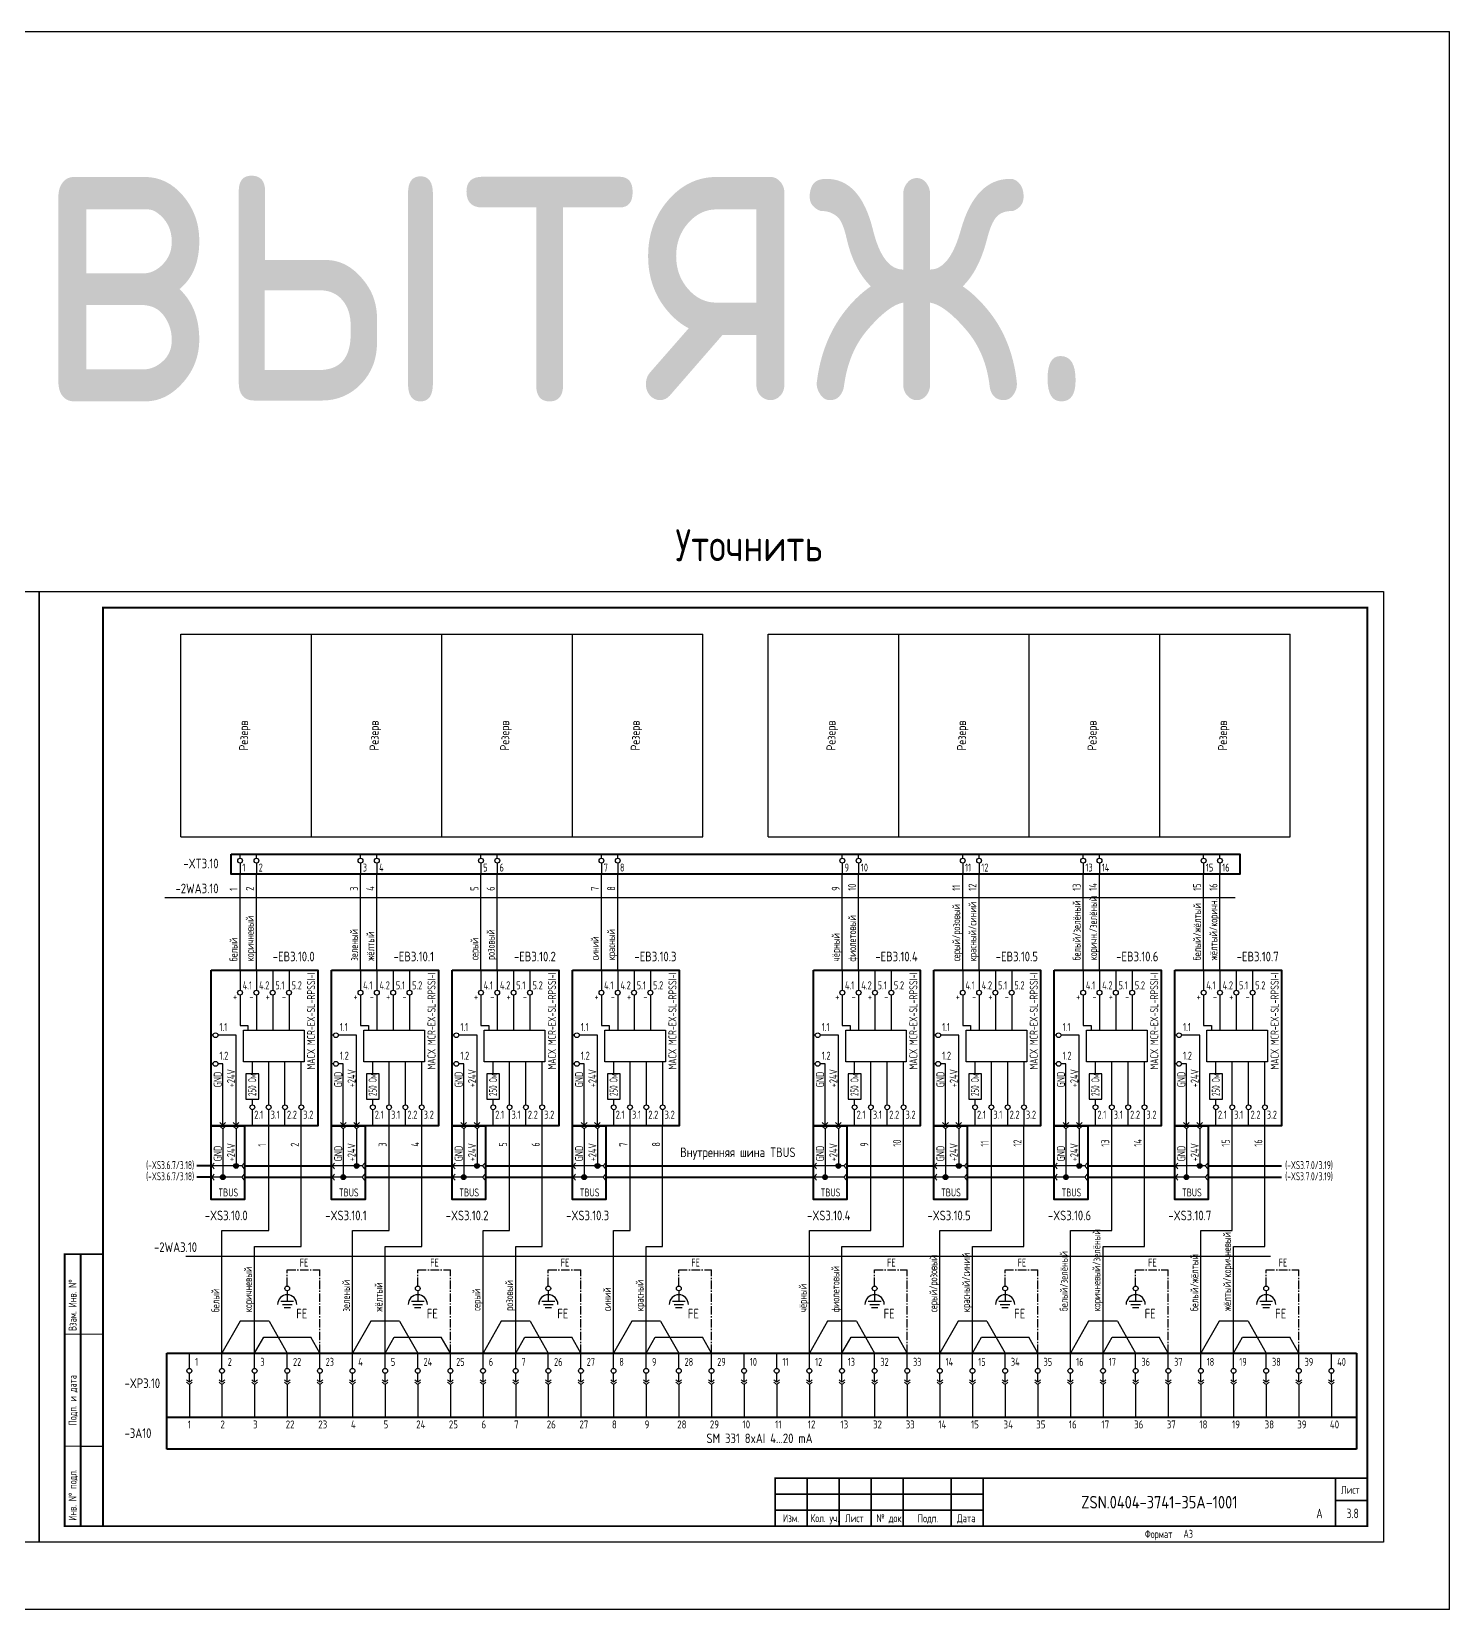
# Model space of a CAD drawing. Header units: millimetres. Extents: x 613 to 19799, y 1373 to 4314.
# Drawn here: x 6527.6 to 6970.6, y 3821.3 to 4314.3 of the extents above; entities that cross this region are included whole.
import ezdxf
from ezdxf.enums import TextEntityAlignment as Align

# ---------------------------------------------------------------- set-up
doc = ezdxf.new("R2010")
doc.units = ezdxf.units.MM
doc.linetypes.add('EPL_DASHLONGDOT', pattern=[1, 0.66, -0.12, 0.1, -0.12])
doc.layers.add('КИА_РАМКИ-ШТАМПЫ', color=7, linetype='Continuous')
doc.layers.add('ФОРМАТ', color=7, linetype='Continuous')
doc.styles.add('GOST-A 3-1', font='gost_0.ttf', dxfattribs={"height": 3})
doc.styles.add('GOSTA-2.5-1', font='GOST_AU.ttf', dxfattribs={"width": 0.9, "height": 2.5})
doc.styles.add('ROMAND0-100', font='romand.shx')
doc.styles.add('ROMANS0-60', font='romans.shx', dxfattribs={"width": 0.6})
doc.styles.add('ROMANS0-70', font='romans.shx', dxfattribs={"width": 0.7})
doc.styles.get("Standard").update_dxf_attribs({"font": 'arial.ttf'})

# ---------------------------------------------------------------- blocks, each defined once
blk = doc.blocks.new('*U44')
blk.add_line((-402, 25), (-395, 25))
blk.add_lwpolyline([(-415, 292), (5, 292), (5, -5), (-415, -5)], close=True)
at = {"const_width": 0.6}
blk.add_lwpolyline([(-395, 287), (0, 287), (0, 0), (-395, 0)], close=True, dxfattribs=at)
at = {"ltscale": 100}
blk.add_lwpolyline([(0, 287), (-1, 287)], dxfattribs=at)
for points, const_width in [([(-395, 0), (-407, 0), (-407, 85), (-395, 85)], 0.6), ([(-402, 0), (-402, 85)], 0.6), ([(-407, 60), (-395, 60)], 0.3), ([(-407, 25), (-395, 25)], 0.3)]:
    blk.add_lwpolyline(points, dxfattribs=dict(const_width=const_width))
at = {"style": 'ROMANS0-70', "width": 0.7}
for s, p in [('Взам. Инв. N%%d', (-402.54, 61)), ('Подп. и дата', (-402.54, 31.47)), ('Инв. N%%d подл.', (-402.54, 1.7))]:
    blk.add_text(s, height=2.5, rotation=90, dxfattribs=at).set_placement(p, align=Align.BOTTOM_LEFT)
at = {"ltscale": 100, "insert": (-69.52, -4.39), "char_height": 2.5, "width": 12.6652, "attachment_point": 7, "style": 'ROMANS0-70'}
blk.add_mtext('Формат', dxfattribs=at)
at = {"style": 'ROMANS0-70', "width": 0.7, "flags": 12}
blk.add_attdef('FNAME', text='', height=2.5, rotation=90, dxfattribs=at).set_placement((-397.05, 286.9), align=Align.RIGHT)
for tag, p in [('ZINVN', (-398.5, 72.5)), ('INVN', (-398.5, 12.5))]:
    blk.add_attdef(tag, text='', height=3, rotation=90, dxfattribs=at).set_placement(p, align=Align.MIDDLE_CENTER)
at = {"ltscale": 100, "style": 'ROMANS0-70', "width": 0.7, "flags": 12}
blk.add_attdef('ФОРМАТ', text='', height=2.5, dxfattribs=at).set_placement((-57.47, -4.39), align=Align.BOTTOM_LEFT)
blk = doc.blocks.new('frm6')
at = {"layer": 'ФОРМАТ'}
blk.add_line((-185, 15), (-120, 15), dxfattribs=at)
at = {"layer": 'ФОРМАТ', "const_width": 0.5}
blk.add_lwpolyline([(-185, 15), (-185, 0), (0, 0), (0, 15)], close=True, dxfattribs=at)
for points in [[(-175, 15), (-175, 0)], [(-165, 15), (-165, 0)], [(-155, 15), (-155, 0)], [(-145, 15), (-145, 0)], [(-130, 15), (-130, 0)], [(-120, 15), (-120, 0)], [(-10, 15), (-10, 0)], [(-185, 10), (-120, 10)], [(-185, 5), (-120, 5)], [(-10, 8), (0, 8)]]:
    blk.add_lwpolyline(points, dxfattribs=at)
at = {"layer": 'ФОРМАТ', "style": 'GOSTA-2.5-1', "width": 0.95}
for s, p in [('Лист', (-8.17, 9.36)), ('Изм.', (-182.63, 0.5)), ('Кол. уч.', (-173.96, 0.5)), ('Лист', (-163.13, 0.5)), ('№ док.', (-153.38, 0.5)), ('Подп.', (-140.5, 0.44)), ('Дата', (-128.17, 0.5))]:
    blk.add_text(s, height=2.5, dxfattribs=at).set_placement(p, align=Align.BOTTOM_LEFT)
at = {"layer": 'ФОРМАТ', "flags": 8}
for tag, style, width, p in [('R2', 'ROMANS0-70', 0.7, (-184.4, 10)), ('QTY2', 'ROMANS0-70', 0.65, (-174.28, 10.29)), ('SH2', 'ROMANS0-70', 0.7, (-164.3, 10)), ('ND2', 'ROMANS0-60', 0.6, (-154.34, 10)), ('SIGN2', 'ROMANS0-70', 0.7, (-144.3, 10)), ('DATE2', 'ROMANS0-70', 0.43, (-129.4, 10)), ('R1', 'ROMANS0-70', 0.7, (-184.4, 5)), ('QTY1', 'ROMANS0-70', 0.65, (-174.28, 5.29)), ('SH1', 'ROMANS0-70', 0.7, (-164.3, 5)), ('ND1', 'ROMANS0-60', 0.6, (-154.34, 5)), ('SIGN1', 'ROMANS0-70', 0.7, (-144.3, 5)), ('DATE1', 'ROMANS0-70', 0.43, (-129.4, 5))]:
    blk.add_attdef(tag, text='', height=3, dxfattribs=dict(at, style=style, width=width)).set_placement(p, align=Align.BOTTOM_LEFT)
at = {"layer": 'ФОРМАТ', "style": 'ROMANS0-70', "width": 0.7, "flags": 8}
blk.add_attdef('SH', text='', height=3, dxfattribs=at).set_placement((-5.16, 3.75), align=Align.MIDDLE_CENTER)
blk = doc.blocks.new('A$C2EC3666A')
h = blk.add_hatch(color=7)
h.dxf.hatch_style = 1
edge = h.paths.add_edge_path()
edge.add_arc((0, 0), 0.75, 0, 360)
at = {"color": 0}
blk.add_circle((0, 0), 0.75, dxfattribs=at)
blk = doc.blocks.new('A$C53757D11')
at = {"color": 0}
for p, q in [((-26.42, -7.89), (-26.42, -14.17)), ((-21.32, -7.89), (-21.32, -14.17)), ((-16.22, -7.89), (-16.22, -14.17)), ((-11.12, -7.89), (-11.12, -14.17)), ((-21.32, -15.67), (-21.32, -26.69)), ((-16.22, -15.67), (-16.22, -26.69)), ((-11.12, -15.67), (-11.12, -26.69)), ((-34.85, -28.22), (-35.44, -28.22)), ((-32.75, -28.22), (-33.35, -28.22)), ((-27.65, -28.22), (-32.75, -28.22)), ((-27.65, -43.2), (-27.65, -28.22)), ((-34.85, -37.17), (-35.44, -37.17)), ((-31.81, -37.17), (-33.35, -37.17)), ((-31.81, -43.2), (-31.81, -37.17)), ((-22.57, -40.25), (-22.57, -36.54)), ((-17.48, -49.99), (-17.48, -36.54)), ((-12.38, -48.25), (-12.38, -36.54)), ((-7.28, -49.99), (-7.28, -36.54)), ((-31.81, -56.28), (-31.81, -43.2)), ((-27.65, -56.28), (-27.65, -43.2)), ((-22.57, -49.99), (-22.57, -48.25)), ((-12.38, -49.99), (-12.38, -48.25)), ((-22.57, -56.52), (-22.57, -51.49)), ((-17.48, -56.52), (-17.48, -51.49)), ((-12.38, -56.52), (-12.38, -51.49)), ((-7.28, -56.52), (-7.28, -51.49)), ((-31.81, -57.43), (-31.81, -72.57)), ((-27.65, -57.43), (-27.65, -69.07)), ((-25.9, -69.07), (-35.26, -69.07)), ((-25.9, -72.57), (-35.26, -72.57))]:
    blk.add_line(p, q, dxfattribs=at)
at = {"lineweight": 18}
for p, q in [((-31.81, -56.28), (-32.7, -55.53)), ((-31.81, -57.43), (-32.7, -56.69)), ((-31.81, -56.28), (-30.92, -55.53)), ((-31.81, -57.43), (-30.92, -56.69)), ((-27.65, -56.28), (-28.54, -55.53)), ((-27.65, -57.43), (-28.54, -56.69)), ((-27.65, -56.28), (-26.76, -55.53)), ((-27.65, -57.43), (-26.76, -56.69)), ((-35.26, -69.07), (-34.52, -68.18)), ((-25.9, -69.07), (-25.15, -68.18)), ((-35.26, -69.07), (-34.52, -69.96)), ((-35.26, -72.57), (-34.52, -71.68)), ((-35.26, -72.57), (-34.52, -73.46)), ((-25.9, -69.07), (-25.15, -69.96)), ((-25.9, -72.57), (-25.15, -71.68)), ((-25.9, -72.57), (-25.15, -73.46))]:
    blk.add_line(p, q, dxfattribs=at)
at = {"color": 0, "lineweight": 40}
for points in [[(-35.44, -7.89), (-2.1, -7.89), (-2.1, -56.52), (-35.44, -56.52)], [(-35.44, -56.52), (-24.99, -56.52), (-24.99, -79.55), (-35.44, -79.55)]]:
    blk.add_lwpolyline(points, close=True, dxfattribs=at)
at = {"color": 0}
blk.add_lwpolyline([(-26.42, -15.67), (-26.42, -25.2), (-23.97, -25.2), (-23.97, -26.69)], dxfattribs=at)
for points in [[(-25.37, -26.69), (-6.44, -26.69), (-6.44, -36.54), (-25.37, -36.54)], [(-24.57, -48.25), (-20.57, -48.25), (-20.57, -40.25), (-24.57, -40.25)]]:
    blk.add_lwpolyline(points, close=True, dxfattribs=at)
for centre in [(-26.42, -14.92), (-21.32, -14.92), (-16.22, -14.92), (-11.12, -14.92), (-34.1, -28.22), (-34.1, -37.17), (-22.57, -50.74), (-17.48, -50.74), (-12.38, -50.74), (-7.28, -50.74)]:
    blk.add_circle(centre, 0.75, dxfattribs=at)
for p in [(-27.65, -69.07), (-31.81, -72.57)]:
    blk.add_blockref('A$C2EC3666A', p, dxfattribs=at)
at = {"style": 'GOSTA-2.5-1', "width": 0.9}
for s, p in [('4.1', (-25.59, -13.88)), ('4.2', (-20.49, -13.88)), ('5.1', (-15.39, -13.88)), ('5.2', (-10.3, -13.88)), ('+', (-28.61, -17.4)), ('-', (-23.51, -17.4)), ('+', (-18.42, -17.4)), ('-', (-13.32, -17.4)), ('1.1', (-32.85, -26.91)), ('1.2', (-32.85, -35.87)), ('2.1', (-21.96, -54.3)), ('3.1', (-16.86, -54.3)), ('2.2', (-11.76, -54.3)), ('3.2', (-6.67, -54.3)), ('TBUS', (-33.18, -78.6))]:
    blk.add_text(s, height=2.5, dxfattribs=at).set_placement(p)
at = {"style": 'GOSTA-2.5-1'}
for s, width, p in [('MACX MCR-EX-SL-RPSSI-I', 0.8, (-2.98, -38.97)), ('+24V', 0.9, (-27.98, -44.47)), ('GND', 0.9, (-32.14, -44.47)), ('250 Ом', 0.65, (-21.37, -47.21)), ('GND', 0.9, (-32.14, -67.6)), ('+24V', 0.9, (-27.98, -67.6))]:
    blk.add_text(s, height=2.5, rotation=90, dxfattribs=dict(at, width=width)).set_placement(p)
blk = doc.blocks.new('A$C38A837D7')
at = {"color": 0}
for p, q in [((0, 4.92), (0, 6.17)), ((5.1, 4.92), (5.1, 6.17)), ((37.63, 4.92), (37.63, 6.17)), ((42.73, 4.92), (42.73, 6.17)), ((75.26, 4.92), (75.26, 6.17)), ((80.36, 4.92), (80.36, 6.17)), ((112.89, 4.92), (112.89, 6.17)), ((117.99, 4.92), (117.99, 6.17)), ((188.15, 4.92), (188.15, 6.17)), ((193.25, 4.92), (193.25, 6.17)), ((225.78, 4.92), (225.78, 6.17)), ((230.88, 4.92), (230.88, 6.17)), ((263.41, 4.92), (263.41, 6.17)), ((268.51, 4.92), (268.51, 6.17)), ((301.04, 4.92), (301.04, 6.17)), ((306.14, 4.92), (306.14, 6.17)), ((0, 3.42), (0, 0)), ((5.1, 3.42), (5.1, 0)), ((37.63, 3.42), (37.63, 0)), ((42.73, 3.42), (42.73, 0)), ((75.26, 3.42), (75.26, 0)), ((80.36, 3.42), (80.36, 0)), ((112.89, 3.42), (112.89, 0)), ((117.99, 3.42), (117.99, 0)), ((188.15, 3.42), (188.15, 0)), ((193.25, 3.42), (193.25, 0)), ((225.78, 3.42), (225.78, 0)), ((230.88, 3.42), (230.88, 0)), ((263.41, 3.42), (263.41, 0)), ((268.51, 3.42), (268.51, 0)), ((301.04, 3.42), (301.04, 0)), ((306.14, 3.42), (306.14, 0))]:
    blk.add_line(p, q, dxfattribs=at)
at = {"color": 0, "lineweight": 40}
blk.add_lwpolyline([(-2.75, 6.17), (312.36, 6.17), (312.36, 0), (-2.75, 0)], close=True, dxfattribs=at)
at = {"color": 0}
for centre in [(0, 4.17), (5.1, 4.17), (37.63, 4.17), (42.73, 4.17), (75.26, 4.17), (80.36, 4.17), (112.89, 4.17), (117.99, 4.17), (188.15, 4.17), (193.25, 4.17), (225.78, 4.17), (230.88, 4.17), (263.41, 4.17), (268.51, 4.17), (301.04, 4.17), (306.14, 4.17)]:
    blk.add_circle(centre, 0.75, dxfattribs=at)
at = {"style": 'GOSTA-2.5-1', "width": 0.9}
for s, p in [('1', (0.71, 0.77)), ('2', (5.8, 0.77)), ('3', (38.34, 0.77)), ('4', (43.43, 0.77)), ('5', (75.97, 0.77)), ('6', (81.06, 0.77)), ('7', (113.6, 0.77)), ('8', (118.69, 0.77)), ('9', (188.86, 0.77)), ('10', (193.95, 0.77)), ('11', (226.49, 0.77)), ('12', (231.58, 0.77)), ('13', (264.12, 0.77)), ('14', (269.22, 0.77)), ('15', (301.75, 0.77)), ('16', (306.85, 0.77))]:
    blk.add_text(s, height=2.5, dxfattribs=at).set_placement(p)
blk = doc.blocks.new('A$C2BF74EC9')
at = {"color": 0}
for p, q in [((0, 6.39), (4, 6.39)), ((0.5, 5.39), (3.5, 5.39)), ((2, 8.39), (2, 6.39)), ((1, 4.39), (3, 4.39))]:
    blk.add_line(p, q, dxfattribs=at)
at = {"style": 'GOST-A 3-1'}
blk.add_text('FE', height=3, dxfattribs=at).set_placement((4.81, 1))

msp = doc.modelspace()

# ---------------------------------------------------------------- linework, layer by layer
at = {"color": 0}
for p, q in [((5668.54, 4314.32), (6970.58, 4314.32)), ((6970.58, 3821.3), (6970.58, 4314.32)), ((6592.75, 4021.05), (6592.75, 4051.09)), ((6597.84, 4021.05), (6597.84, 4051.09)), ((6630.38, 4021.05), (6630.38, 4051.09)), ((6635.48, 4021.05), (6635.48, 4051.09)), ((6668.01, 4021.05), (6668.01, 4051.09)), ((6673.11, 4021.05), (6673.11, 4051.09)), ((6705.64, 4021.05), (6705.64, 4051.09)), ((6710.74, 4021.05), (6710.74, 4051.09)), ((6780.9, 4021.05), (6780.9, 4051.09)), ((6786, 4021.05), (6786, 4051.09)), ((6818.53, 4021.05), (6818.53, 4051.09)), ((6823.63, 4021.05), (6823.63, 4051.09)), ((6856.16, 4021.05), (6856.16, 4051.09)), ((6861.26, 4021.05), (6861.26, 4051.09)), ((6893.79, 4021.05), (6893.79, 4051.09)), ((6898.89, 4021.05), (6898.89, 4051.09)), ((6569.21, 4043.8), (6903.63, 4043.8)), ((6601.69, 3939.69), (6601.69, 3972.42)), ((6611.88, 3934.69), (6611.88, 3972.42)), ((6639.32, 3939.69), (6639.32, 3972.42)), ((6649.51, 3934.69), (6649.51, 3972.42)), ((6676.95, 3939.69), (6676.95, 3972.42)), ((6687.14, 3934.69), (6687.14, 3972.42)), ((6714.58, 3939.69), (6714.58, 3972.42)), ((6724.77, 3934.69), (6724.77, 3972.42)), ((6789.84, 3939.69), (6789.84, 3972.42)), ((6800.03, 3934.69), (6800.03, 3972.42)), ((6827.47, 3939.69), (6827.47, 3972.42)), ((6837.66, 3934.69), (6837.66, 3972.42)), ((6865.1, 3939.69), (6865.1, 3972.42)), ((6875.29, 3934.69), (6875.29, 3972.42)), ((6902.73, 3939.69), (6902.73, 3972.42)), ((6912.92, 3934.69), (6912.92, 3972.42)), ((6587.09, 3901.41), (6587.09, 3939.69)), ((6587.09, 3939.69), (6601.69, 3939.69)), ((6627.87, 3901.41), (6627.87, 3939.69)), ((6627.87, 3939.69), (6639.32, 3939.69)), ((6668.65, 3901.41), (6668.65, 3939.69)), ((6668.65, 3939.69), (6676.95, 3939.69)), ((6709.43, 3901.41), (6709.43, 3939.69)), ((6709.43, 3939.69), (6714.58, 3939.69)), ((6770.6, 3901.41), (6770.6, 3939.69)), ((6770.6, 3939.69), (6789.84, 3939.69)), ((6811.38, 3901.41), (6811.38, 3939.69)), ((6811.38, 3939.69), (6827.47, 3939.69)), ((6852.16, 3901.41), (6852.16, 3939.69)), ((6852.16, 3939.69), (6865.1, 3939.69)), ((6892.94, 3901.41), (6892.94, 3939.69)), ((6892.94, 3939.69), (6902.73, 3939.69)), ((6597.29, 3934.69), (6611.88, 3934.69)), ((6597.29, 3901.41), (6597.29, 3934.69)), ((6638.07, 3934.69), (6649.51, 3934.69)), ((6638.07, 3901.41), (6638.07, 3934.69)), ((6678.85, 3934.69), (6687.14, 3934.69)), ((6678.85, 3901.41), (6678.85, 3934.69)), ((6719.63, 3934.69), (6724.77, 3934.69)), ((6719.63, 3901.41), (6719.63, 3934.69)), ((6780.8, 3934.69), (6800.03, 3934.69)), ((6780.8, 3901.41), (6780.8, 3934.69)), ((6821.58, 3934.69), (6837.66, 3934.69)), ((6821.58, 3901.41), (6821.58, 3934.69)), ((6862.36, 3934.69), (6875.29, 3934.69)), ((6862.36, 3901.41), (6862.36, 3934.69)), ((6903.14, 3934.69), (6912.92, 3934.69)), ((6903.14, 3901.41), (6903.14, 3934.69)), ((6575.81, 3931.72), (6914.7, 3931.72)), ((6607.48, 3920.86), (6607.48, 3919.61)), ((6648.26, 3920.86), (6648.26, 3919.61)), ((6689.04, 3920.86), (6689.04, 3919.61)), ((6729.82, 3920.86), (6729.82, 3919.61)), ((6790.99, 3920.86), (6790.99, 3919.61)), ((6831.77, 3920.86), (6831.77, 3919.61)), ((6872.55, 3920.86), (6872.55, 3919.61)), ((6913.33, 3920.86), (6913.33, 3919.61)), ((6592.77, 3911.41), (6587.09, 3901.41)), ((6601.8, 3911.41), (6592.77, 3911.41)), ((6601.8, 3911.41), (6607.48, 3901.41)), ((6633.55, 3911.41), (6627.87, 3901.41)), ((6642.58, 3911.41), (6633.55, 3911.41)), ((6642.58, 3911.41), (6648.26, 3901.41)), ((6674.33, 3911.41), (6668.65, 3901.41)), ((6683.36, 3911.41), (6674.33, 3911.41)), ((6683.36, 3911.41), (6689.04, 3901.41)), ((6715.11, 3911.41), (6709.43, 3901.41)), ((6724.14, 3911.41), (6715.11, 3911.41)), ((6724.14, 3911.41), (6729.82, 3901.41)), ((6776.28, 3911.41), (6770.6, 3901.41)), ((6785.32, 3911.41), (6776.28, 3911.41)), ((6785.32, 3911.41), (6790.99, 3901.41)), ((6817.06, 3911.41), (6811.38, 3901.41)), ((6826.1, 3911.41), (6817.06, 3911.41)), ((6826.1, 3911.41), (6831.77, 3901.41)), ((6857.84, 3911.41), (6852.16, 3901.41)), ((6866.88, 3911.41), (6857.84, 3911.41)), ((6866.88, 3911.41), (6872.55, 3901.41)), ((6898.62, 3911.41), (6892.94, 3901.41)), ((6907.66, 3911.41), (6898.62, 3911.41)), ((6907.66, 3911.41), (6913.33, 3901.41)), ((6970.58, 3821.3), (5668.54, 3821.3))]:
    msp.add_line(p, q, dxfattribs=at)
for p, q in [((6574.23, 4062.68), (6574.23, 4126.01)), ((6574.23, 4126.01), (6615.01, 4126.01)), ((6615.01, 4062.68), (6615.01, 4126.01)), ((6615.01, 4126.01), (6655.8, 4126.01)), ((6615.01, 4062.68), (6615.01, 4126.01)), ((6655.8, 4062.68), (6655.8, 4126.01)), ((6655.8, 4126.01), (6696.58, 4126.01)), ((6696.58, 4062.68), (6696.58, 4126.01)), ((6696.58, 4126.01), (6737.36, 4126.01)), ((6737.36, 4062.68), (6737.36, 4126.01)), ((6757.75, 4126.01), (6798.53, 4126.01)), ((6757.75, 4062.68), (6757.75, 4126.01)), ((6798.53, 4062.68), (6798.53, 4126.01)), ((6798.53, 4126.01), (6839.31, 4126.01)), ((6839.31, 4062.68), (6839.31, 4126.01)), ((6839.31, 4126.01), (6880.09, 4126.01)), ((6880.09, 4062.68), (6880.09, 4126.01)), ((6880.09, 4126.01), (6920.87, 4126.01)), ((6920.87, 4062.68), (6920.87, 4126.01)), ((6574.23, 4062.68), (6615.01, 4062.68)), ((6615.01, 4062.68), (6655.8, 4062.68)), ((6655.8, 4062.68), (6696.58, 4062.68)), ((6696.58, 4062.68), (6737.36, 4062.68)), ((6757.75, 4062.68), (6798.53, 4062.68)), ((6798.53, 4062.68), (6839.31, 4062.68)), ((6839.31, 4062.68), (6880.09, 4062.68)), ((6880.09, 4062.68), (6920.87, 4062.68)), ((6597.29, 3901.41), (6600.12, 3906.41)), ((6600.12, 3906.41), (6614.84, 3906.41)), ((6617.68, 3901.41), (6614.84, 3906.41)), ((6638.07, 3901.41), (6640.91, 3906.41)), ((6640.91, 3906.41), (6655.62, 3906.41)), ((6658.46, 3901.41), (6655.62, 3906.41)), ((6678.85, 3901.41), (6681.69, 3906.41)), ((6681.69, 3906.41), (6696.4, 3906.41)), ((6699.24, 3901.41), (6696.4, 3906.41)), ((6719.63, 3901.41), (6722.47, 3906.41)), ((6722.47, 3906.41), (6737.18, 3906.41)), ((6740.02, 3901.41), (6737.18, 3906.41)), ((6780.8, 3901.41), (6783.64, 3906.41)), ((6783.64, 3906.41), (6798.35, 3906.41)), ((6801.19, 3901.41), (6798.35, 3906.41)), ((6821.58, 3901.41), (6824.42, 3906.41)), ((6824.42, 3906.41), (6839.13, 3906.41)), ((6841.97, 3901.41), (6839.13, 3906.41)), ((6862.36, 3901.41), (6865.2, 3906.41)), ((6865.2, 3906.41), (6879.91, 3906.41)), ((6882.75, 3901.41), (6879.91, 3906.41)), ((6903.14, 3901.41), (6905.98, 3906.41)), ((6905.98, 3906.41), (6920.69, 3906.41)), ((6923.53, 3901.41), (6920.69, 3906.41)), ((6576.9, 3896.61), (6576.9, 3901.41)), ((6587.09, 3896.61), (6587.09, 3901.41)), ((6597.29, 3896.61), (6597.29, 3901.41)), ((6607.48, 3896.61), (6607.48, 3901.41)), ((6617.68, 3896.61), (6617.68, 3901.41)), ((6627.87, 3896.61), (6627.87, 3901.41)), ((6638.07, 3896.61), (6638.07, 3901.41)), ((6648.26, 3896.61), (6648.26, 3901.41)), ((6658.46, 3896.61), (6658.46, 3901.41)), ((6668.65, 3896.61), (6668.65, 3901.41)), ((6678.85, 3896.61), (6678.85, 3901.41)), ((6689.04, 3896.61), (6689.04, 3901.41)), ((6699.24, 3896.61), (6699.24, 3901.41)), ((6709.43, 3896.61), (6709.43, 3901.41)), ((6719.63, 3896.61), (6719.63, 3901.41)), ((6729.82, 3896.61), (6729.82, 3901.41)), ((6740.02, 3896.61), (6740.02, 3901.41)), ((6750.21, 3896.61), (6750.21, 3901.41)), ((6760.41, 3896.61), (6760.41, 3901.41)), ((6770.6, 3896.61), (6770.6, 3901.41)), ((6780.8, 3896.61), (6780.8, 3901.41)), ((6790.99, 3896.61), (6790.99, 3901.41)), ((6801.19, 3896.61), (6801.19, 3901.41)), ((6811.38, 3896.61), (6811.38, 3901.41)), ((6821.58, 3896.61), (6821.58, 3901.41)), ((6831.77, 3896.61), (6831.77, 3901.41)), ((6841.97, 3896.61), (6841.97, 3901.41)), ((6852.16, 3896.61), (6852.16, 3901.41)), ((6862.36, 3896.61), (6862.36, 3901.41)), ((6872.55, 3896.61), (6872.55, 3901.41)), ((6882.75, 3896.61), (6882.75, 3901.41)), ((6892.94, 3896.61), (6892.94, 3901.41)), ((6903.14, 3896.61), (6903.14, 3901.41)), ((6913.33, 3896.61), (6913.33, 3901.41)), ((6923.53, 3896.61), (6923.53, 3901.41)), ((6933.72, 3896.61), (6933.72, 3901.41)), ((6576.9, 3892.3), (6576.9, 3895.11)), ((6587.09, 3892.3), (6587.09, 3895.11)), ((6597.29, 3892.3), (6597.29, 3895.11)), ((6607.48, 3892.3), (6607.48, 3895.11)), ((6617.68, 3892.3), (6617.68, 3895.11)), ((6627.87, 3892.3), (6627.87, 3895.11)), ((6638.07, 3892.3), (6638.07, 3895.11)), ((6648.26, 3892.3), (6648.26, 3895.11)), ((6658.46, 3892.3), (6658.46, 3895.11)), ((6668.65, 3892.3), (6668.65, 3895.11)), ((6678.85, 3892.3), (6678.85, 3895.11)), ((6689.04, 3892.3), (6689.04, 3895.11)), ((6699.24, 3892.3), (6699.24, 3895.11)), ((6709.43, 3892.3), (6709.43, 3895.11)), ((6719.63, 3892.3), (6719.63, 3895.11)), ((6729.82, 3892.3), (6729.82, 3895.11)), ((6740.02, 3892.3), (6740.02, 3895.11)), ((6750.21, 3892.3), (6750.21, 3895.11)), ((6760.41, 3892.3), (6760.41, 3895.11)), ((6770.6, 3892.3), (6770.6, 3895.11)), ((6780.8, 3892.3), (6780.8, 3895.11)), ((6790.99, 3892.3), (6790.99, 3895.11)), ((6801.19, 3892.3), (6801.19, 3895.11)), ((6811.38, 3892.3), (6811.38, 3895.11)), ((6821.58, 3892.3), (6821.58, 3895.11)), ((6831.77, 3892.3), (6831.77, 3895.11)), ((6841.97, 3892.3), (6841.97, 3895.11)), ((6852.16, 3892.3), (6852.16, 3895.11)), ((6862.36, 3892.3), (6862.36, 3895.11)), ((6872.55, 3892.3), (6872.55, 3895.11)), ((6882.75, 3892.3), (6882.75, 3895.11)), ((6892.94, 3892.3), (6892.94, 3895.11)), ((6903.14, 3892.3), (6903.14, 3895.11)), ((6913.33, 3892.3), (6913.33, 3895.11)), ((6923.53, 3892.3), (6923.53, 3895.11)), ((6933.72, 3892.3), (6933.72, 3895.11)), ((6576.9, 3891.55), (6576.9, 3881.38)), ((6587.09, 3891.55), (6587.09, 3881.38)), ((6597.29, 3891.55), (6597.29, 3881.38)), ((6607.48, 3891.55), (6607.48, 3881.38)), ((6617.68, 3891.55), (6617.68, 3881.38)), ((6627.87, 3891.55), (6627.87, 3881.38)), ((6638.07, 3891.55), (6638.07, 3881.38)), ((6648.26, 3891.55), (6648.26, 3881.38)), ((6658.46, 3891.55), (6658.46, 3881.38)), ((6668.65, 3891.55), (6668.65, 3881.38)), ((6678.85, 3891.55), (6678.85, 3881.38)), ((6689.04, 3891.55), (6689.04, 3881.38)), ((6699.24, 3891.55), (6699.24, 3881.38)), ((6709.43, 3891.55), (6709.43, 3881.38)), ((6719.63, 3891.55), (6719.63, 3881.38)), ((6729.82, 3891.55), (6729.82, 3881.38)), ((6740.02, 3891.55), (6740.02, 3881.38)), ((6750.21, 3891.55), (6750.21, 3881.38)), ((6760.41, 3891.55), (6760.41, 3881.38)), ((6770.6, 3891.55), (6770.6, 3881.38)), ((6780.8, 3891.55), (6780.8, 3881.38)), ((6790.99, 3891.55), (6790.99, 3881.38)), ((6801.19, 3891.55), (6801.19, 3881.38)), ((6811.38, 3891.55), (6811.38, 3881.38)), ((6821.58, 3891.55), (6821.58, 3881.38)), ((6831.77, 3891.55), (6831.77, 3881.38)), ((6841.97, 3891.55), (6841.97, 3881.38)), ((6852.16, 3891.55), (6852.16, 3881.38)), ((6862.36, 3891.55), (6862.36, 3881.38)), ((6872.55, 3891.55), (6872.55, 3881.38)), ((6882.75, 3891.55), (6882.75, 3881.38)), ((6892.94, 3891.55), (6892.94, 3881.38)), ((6903.14, 3891.55), (6903.14, 3881.38)), ((6913.33, 3891.55), (6913.33, 3881.38)), ((6923.53, 3891.55), (6923.53, 3881.38)), ((6933.72, 3891.55), (6933.72, 3881.38))]:
    msp.add_line(p, q)
at = {"color": 1, "lineweight": 40}
for p, q in [((6583.9, 3959.87), (6579.28, 3959.87)), ((6594.18, 3959.87), (6621.35, 3959.87)), ((6631.81, 3959.87), (6658.98, 3959.87)), ((6669.44, 3959.87), (6696.62, 3959.87)), ((6707.07, 3959.87), (6771.88, 3959.87)), ((6782.33, 3959.87), (6809.51, 3959.87)), ((6819.96, 3959.87), (6847.14, 3959.87)), ((6857.59, 3959.87), (6884.77, 3959.87)), ((6895.22, 3959.87), (6918.11, 3959.87))]:
    msp.add_line(p, q, dxfattribs=at)
at = {"color": 4, "lineweight": 40}
for p, q in [((6583.9, 3956.36), (6579.28, 3956.36)), ((6594.18, 3956.36), (6621.35, 3956.36)), ((6631.81, 3956.36), (6658.98, 3956.36)), ((6669.44, 3956.36), (6696.62, 3956.36)), ((6707.07, 3956.36), (6771.88, 3956.36)), ((6782.33, 3956.36), (6809.51, 3956.36)), ((6819.96, 3956.36), (6847.14, 3956.36)), ((6857.59, 3956.36), (6884.77, 3956.36)), ((6895.22, 3956.36), (6918.11, 3956.36))]:
    msp.add_line(p, q, dxfattribs=at)
at = {"color": 6, "linetype": 'EPL_DASHLONGDOT', "lineweight": 25, "ltscale": 4}
for p, q in [((6607.48, 3927.45), (6617.68, 3927.45)), ((6607.48, 3922.36), (6607.48, 3927.45)), ((6617.68, 3901.41), (6617.68, 3927.45)), ((6648.26, 3927.45), (6658.46, 3927.45)), ((6648.26, 3922.36), (6648.26, 3927.45)), ((6658.46, 3901.41), (6658.46, 3927.45)), ((6689.04, 3927.45), (6699.24, 3927.45)), ((6689.04, 3922.36), (6689.04, 3927.45)), ((6699.24, 3901.41), (6699.24, 3927.45)), ((6729.82, 3927.45), (6740.02, 3927.45)), ((6729.82, 3922.36), (6729.82, 3927.45)), ((6740.02, 3901.41), (6740.02, 3927.45)), ((6790.99, 3927.45), (6801.19, 3927.45)), ((6790.99, 3922.36), (6790.99, 3927.45)), ((6801.19, 3901.41), (6801.19, 3927.45)), ((6831.77, 3927.45), (6841.97, 3927.45)), ((6831.77, 3922.36), (6831.77, 3927.45)), ((6841.97, 3901.41), (6841.97, 3927.45)), ((6872.55, 3927.45), (6882.75, 3927.45)), ((6872.55, 3922.36), (6872.55, 3927.45)), ((6882.75, 3901.41), (6882.75, 3927.45)), ((6913.33, 3927.45), (6923.53, 3927.45)), ((6913.33, 3922.36), (6913.33, 3927.45)), ((6923.53, 3901.41), (6923.53, 3927.45))]:
    msp.add_line(p, q, dxfattribs=at)
at = {"lineweight": 40}
for p, q in [((6569.88, 3901.41), (6941.55, 3901.41)), ((6569.88, 3871.41), (6569.88, 3901.41)), ((6941.55, 3901.41), (6941.55, 3871.41)), ((6569.88, 3881.38), (6941.55, 3881.38)), ((6941.55, 3871.41), (6569.88, 3871.41))]:
    msp.add_line(p, q, dxfattribs=at)
at = {"lineweight": 18}
for p, q in [((6576.9, 3892.3), (6576.01, 3893.04)), ((6576.9, 3891.55), (6576.01, 3892.3)), ((6576.9, 3892.3), (6577.79, 3893.04)), ((6576.9, 3891.55), (6577.79, 3892.3)), ((6587.09, 3892.3), (6586.2, 3893.04)), ((6587.09, 3891.55), (6586.2, 3892.3)), ((6587.09, 3892.3), (6587.98, 3893.04)), ((6587.09, 3891.55), (6587.98, 3892.3)), ((6597.29, 3892.3), (6596.4, 3893.04)), ((6597.29, 3891.55), (6596.4, 3892.3)), ((6597.29, 3892.3), (6598.18, 3893.04)), ((6597.29, 3891.55), (6598.18, 3892.3)), ((6607.48, 3892.3), (6606.59, 3893.04)), ((6607.48, 3891.55), (6606.59, 3892.3)), ((6607.48, 3892.3), (6608.37, 3893.04)), ((6607.48, 3891.55), (6608.37, 3892.3)), ((6617.68, 3892.3), (6616.79, 3893.04)), ((6617.68, 3891.55), (6616.79, 3892.3)), ((6617.68, 3892.3), (6618.57, 3893.04)), ((6617.68, 3891.55), (6618.57, 3892.3)), ((6627.87, 3892.3), (6626.98, 3893.04)), ((6627.87, 3891.55), (6626.98, 3892.3)), ((6627.87, 3892.3), (6628.76, 3893.04)), ((6627.87, 3891.55), (6628.76, 3892.3)), ((6638.07, 3892.3), (6637.18, 3893.04)), ((6638.07, 3891.55), (6637.18, 3892.3)), ((6638.07, 3892.3), (6638.96, 3893.04)), ((6638.07, 3891.55), (6638.96, 3892.3)), ((6648.26, 3892.3), (6647.37, 3893.04)), ((6648.26, 3891.55), (6647.37, 3892.3)), ((6648.26, 3892.3), (6649.15, 3893.04)), ((6648.26, 3891.55), (6649.15, 3892.3)), ((6658.46, 3892.3), (6657.57, 3893.04)), ((6658.46, 3891.55), (6657.57, 3892.3)), ((6658.46, 3892.3), (6659.35, 3893.04)), ((6658.46, 3891.55), (6659.35, 3892.3)), ((6668.65, 3892.3), (6667.76, 3893.04)), ((6668.65, 3891.55), (6667.76, 3892.3)), ((6668.65, 3892.3), (6669.54, 3893.04)), ((6668.65, 3891.55), (6669.54, 3892.3)), ((6678.85, 3892.3), (6677.96, 3893.04)), ((6678.85, 3891.55), (6677.96, 3892.3)), ((6678.85, 3892.3), (6679.74, 3893.04)), ((6678.85, 3891.55), (6679.74, 3892.3)), ((6689.04, 3892.3), (6688.15, 3893.04)), ((6689.04, 3891.55), (6688.15, 3892.3)), ((6689.04, 3892.3), (6689.93, 3893.04)), ((6689.04, 3891.55), (6689.93, 3892.3)), ((6699.24, 3892.3), (6698.35, 3893.04)), ((6699.24, 3891.55), (6698.35, 3892.3)), ((6699.24, 3892.3), (6700.13, 3893.04)), ((6699.24, 3891.55), (6700.13, 3892.3)), ((6709.43, 3892.3), (6708.54, 3893.04)), ((6709.43, 3891.55), (6708.54, 3892.3)), ((6709.43, 3892.3), (6710.32, 3893.04)), ((6709.43, 3891.55), (6710.32, 3892.3)), ((6719.63, 3892.3), (6718.74, 3893.04)), ((6719.63, 3891.55), (6718.74, 3892.3)), ((6719.63, 3892.3), (6720.52, 3893.04)), ((6719.63, 3891.55), (6720.52, 3892.3)), ((6729.82, 3892.3), (6728.93, 3893.04)), ((6729.82, 3891.55), (6728.93, 3892.3)), ((6729.82, 3892.3), (6730.71, 3893.04)), ((6729.82, 3891.55), (6730.71, 3892.3)), ((6740.02, 3892.3), (6739.13, 3893.04)), ((6740.02, 3891.55), (6739.13, 3892.3)), ((6740.02, 3892.3), (6740.91, 3893.04)), ((6740.02, 3891.55), (6740.91, 3892.3)), ((6750.21, 3892.3), (6749.32, 3893.04)), ((6750.21, 3891.55), (6749.32, 3892.3)), ((6750.21, 3892.3), (6751.1, 3893.04)), ((6750.21, 3891.55), (6751.1, 3892.3)), ((6760.41, 3892.3), (6759.52, 3893.04)), ((6760.41, 3891.55), (6759.52, 3892.3)), ((6760.41, 3892.3), (6761.3, 3893.04)), ((6760.41, 3891.55), (6761.3, 3892.3)), ((6770.6, 3892.3), (6769.71, 3893.04)), ((6770.6, 3891.55), (6769.71, 3892.3)), ((6770.6, 3892.3), (6771.49, 3893.04)), ((6770.6, 3891.55), (6771.49, 3892.3)), ((6780.8, 3892.3), (6779.91, 3893.04)), ((6780.8, 3891.55), (6779.91, 3892.3)), ((6780.8, 3892.3), (6781.69, 3893.04)), ((6780.8, 3891.55), (6781.69, 3892.3)), ((6790.99, 3892.3), (6790.1, 3893.04)), ((6790.99, 3891.55), (6790.1, 3892.3)), ((6790.99, 3892.3), (6791.88, 3893.04)), ((6790.99, 3891.55), (6791.88, 3892.3)), ((6801.19, 3892.3), (6800.3, 3893.04)), ((6801.19, 3891.55), (6800.3, 3892.3)), ((6801.19, 3892.3), (6802.08, 3893.04)), ((6801.19, 3891.55), (6802.08, 3892.3)), ((6811.38, 3892.3), (6810.49, 3893.04)), ((6811.38, 3891.55), (6810.49, 3892.3)), ((6811.38, 3892.3), (6812.27, 3893.04)), ((6811.38, 3891.55), (6812.27, 3892.3)), ((6821.58, 3892.3), (6820.69, 3893.04)), ((6821.58, 3891.55), (6820.69, 3892.3)), ((6821.58, 3892.3), (6822.47, 3893.04)), ((6821.58, 3891.55), (6822.47, 3892.3)), ((6831.77, 3892.3), (6830.88, 3893.04)), ((6831.77, 3891.55), (6830.88, 3892.3)), ((6831.77, 3892.3), (6832.66, 3893.04)), ((6831.77, 3891.55), (6832.66, 3892.3)), ((6841.97, 3892.3), (6841.08, 3893.04)), ((6841.97, 3891.55), (6841.08, 3892.3)), ((6841.97, 3892.3), (6842.86, 3893.04)), ((6841.97, 3891.55), (6842.86, 3892.3)), ((6852.16, 3892.3), (6851.27, 3893.04)), ((6852.16, 3891.55), (6851.27, 3892.3)), ((6852.16, 3892.3), (6853.05, 3893.04)), ((6852.16, 3891.55), (6853.05, 3892.3)), ((6862.36, 3892.3), (6861.47, 3893.04)), ((6862.36, 3891.55), (6861.47, 3892.3)), ((6862.36, 3892.3), (6863.25, 3893.04)), ((6862.36, 3891.55), (6863.25, 3892.3)), ((6872.55, 3892.3), (6871.66, 3893.04)), ((6872.55, 3891.55), (6871.66, 3892.3)), ((6872.55, 3892.3), (6873.44, 3893.04)), ((6872.55, 3891.55), (6873.44, 3892.3)), ((6882.75, 3892.3), (6881.86, 3893.04)), ((6882.75, 3891.55), (6881.86, 3892.3)), ((6882.75, 3892.3), (6883.64, 3893.04)), ((6882.75, 3891.55), (6883.64, 3892.3)), ((6892.94, 3892.3), (6892.05, 3893.04)), ((6892.94, 3891.55), (6892.05, 3892.3)), ((6892.94, 3892.3), (6893.83, 3893.04)), ((6892.94, 3891.55), (6893.83, 3892.3)), ((6903.14, 3892.3), (6902.25, 3893.04)), ((6903.14, 3891.55), (6902.25, 3892.3)), ((6903.14, 3892.3), (6904.03, 3893.04)), ((6903.14, 3891.55), (6904.03, 3892.3)), ((6913.33, 3892.3), (6912.44, 3893.04)), ((6913.33, 3891.55), (6912.44, 3892.3)), ((6913.33, 3892.3), (6914.22, 3893.04)), ((6913.33, 3891.55), (6914.22, 3892.3)), ((6923.53, 3892.3), (6922.64, 3893.04)), ((6923.53, 3891.55), (6922.64, 3892.3)), ((6923.53, 3892.3), (6924.42, 3893.04)), ((6923.53, 3891.55), (6924.42, 3892.3)), ((6933.72, 3892.3), (6932.83, 3893.04)), ((6933.72, 3891.55), (6932.83, 3892.3)), ((6933.72, 3892.3), (6934.61, 3893.04)), ((6933.72, 3891.55), (6934.61, 3892.3))]:
    msp.add_line(p, q, dxfattribs=at)
at = {"color": 0}
for centre in [(6607.48, 3921.61), (6648.26, 3921.61), (6689.04, 3921.61), (6729.82, 3921.61), (6790.99, 3921.61), (6831.77, 3921.61), (6872.55, 3921.61), (6913.33, 3921.61)]:
    msp.add_circle(centre, 0.75, dxfattribs=at)
for centre in [(6576.9, 3895.86), (6587.09, 3895.86), (6597.29, 3895.86), (6607.48, 3895.86), (6617.68, 3895.86), (6627.87, 3895.86), (6638.07, 3895.86), (6648.26, 3895.86), (6658.46, 3895.86), (6668.65, 3895.86), (6678.85, 3895.86), (6689.04, 3895.86), (6699.24, 3895.86), (6709.43, 3895.86), (6719.63, 3895.86), (6729.82, 3895.86), (6740.02, 3895.86), (6750.21, 3895.86), (6760.41, 3895.86), (6770.6, 3895.86), (6780.8, 3895.86), (6790.99, 3895.86), (6801.19, 3895.86), (6811.38, 3895.86), (6821.58, 3895.86), (6831.77, 3895.86), (6841.97, 3895.86), (6852.16, 3895.86), (6862.36, 3895.86), (6872.55, 3895.86), (6882.75, 3895.86), (6892.94, 3895.86), (6903.14, 3895.86), (6913.33, 3895.86), (6923.53, 3895.86), (6933.72, 3895.86)]:
    msp.add_circle(centre, 0.75)
for centre in [(6607.48, 3916.61), (6648.26, 3916.61), (6689.04, 3916.61), (6729.82, 3916.61), (6790.99, 3916.61), (6831.77, 3916.61), (6872.55, 3916.61), (6913.33, 3916.61)]:
    msp.add_arc(centre, 3, 0, 180, dxfattribs=at)

# ---------------------------------------------------------------- block references
for name, p in [('A$C38A837D7', (6592.75, 4051.09)), ('A$C53757D11', (6619.16, 4028.94)), ('A$C53757D11', (6656.79, 4028.94)), ('A$C53757D11', (6694.42, 4028.94)), ('A$C53757D11', (6732.06, 4028.94)), ('A$C53757D11', (6807.32, 4028.94)), ('A$C53757D11', (6844.95, 4028.94)), ('A$C53757D11', (6882.58, 4028.94)), ('A$C53757D11', (6920.21, 4028.94)), ('A$C2BF74EC9', (6605.48, 3911.22)), ('A$C2BF74EC9', (6646.26, 3911.22)), ('A$C2BF74EC9', (6687.04, 3911.22)), ('A$C2BF74EC9', (6727.82, 3911.22)), ('A$C2BF74EC9', (6788.99, 3911.22)), ('A$C2BF74EC9', (6829.77, 3911.22)), ('A$C2BF74EC9', (6870.55, 3911.22)), ('A$C2BF74EC9', (6911.33, 3911.22))]:
    msp.add_blockref(name, p, dxfattribs=at)
at = {"layer": 'КИА_РАМКИ-ШТАМПЫ'}
ref = msp.add_blockref('*U44', (6525, 3847.31), dxfattribs=at)
ref.add_attrib('ФОРМАТ', 'А3', dxfattribs={"layer": '0', "ltscale": 100, "height": 2.5, "style": 'ROMANS0-70', "width": 0.7}).set_placement((6467.53, 3842.93), align=Align.BOTTOM_LEFT)
ref = msp.add_blockref('*U44', (6944.95, 3847.31), dxfattribs=at)
ref.add_attrib('ФОРМАТ', 'А3', dxfattribs={"layer": '0', "ltscale": 100, "height": 2.5, "style": 'ROMANS0-70', "width": 0.7}).set_placement((6887.48, 3842.93), align=Align.BOTTOM_LEFT)
ref = msp.add_blockref('frm6', (6944.95, 3847.31), dxfattribs=at)
ref.add_attrib('TITLE', 'ZSN.0404-3741-35A-1001', dxfattribs={"layer": '0', "height": 3.9, "style": 'ROMAND0-100', "width": 0.8, "flags": 8}).set_placement((6879.95, 3854.81), align=Align.MIDDLE_CENTER)
ref.add_attrib('SH', '3.8', dxfattribs={"layer": '0', "height": 3, "style": 'ROMANS0-70', "width": 0.7, "flags": 8}).set_placement((6940.35, 3851.31), align=Align.MIDDLE_CENTER)
ref.add_attrib('REV', 'А', dxfattribs={"layer": '0', "height": 3, "style": 'ROMANS0-70', "width": 0.7, "flags": 8}).set_placement((6929.98, 3851.29), align=Align.MIDDLE_CENTER)

# ---------------------------------------------------------------- texts
for s, height, style, p in [('если будет Ex вытяж.', 100, 'GOST-A 3-1', (5763.06, 4198.76)), ('-XT3.10', 3, 'GOST-A 3-1', (6575.02, 4052.87)), ('-2WA3.10', 3, 'GOST-A 3-1', (6572.58, 4045.07)), ('-EB3.10.0', 3, 'GOST-A 3-1', (6602.96, 4023.81)), ('-EB3.10.1', 3, 'GOST-A 3-1', (6640.69, 4023.81)), ('-EB3.10.2', 3, 'GOST-A 3-1', (6678.32, 4023.81)), ('-EB3.10.3', 3, 'GOST-A 3-1', (6715.95, 4023.81)), ('-EB3.10.4', 3, 'GOST-A 3-1', (6791.21, 4023.81)), ('-EB3.10.5', 3, 'GOST-A 3-1', (6828.84, 4023.81)), ('-EB3.10.6', 3, 'GOST-A 3-1', (6866.47, 4023.81)), ('-EB3.10.7', 3, 'GOST-A 3-1', (6904.11, 4023.81)), ('Внутренняя шина TBUS', 3, 'GOST-A 3-1', (6730.26, 3962.63)), ('-XS3.10.0', 3, 'GOST-A 3-1', (6581.73, 3942.9)), ('-XS3.10.1', 3, 'GOST-A 3-1', (6619.36, 3942.9)), ('-XS3.10.2', 3, 'GOST-A 3-1', (6656.99, 3942.9)), ('-XS3.10.3', 3, 'GOST-A 3-1', (6694.62, 3942.9)), ('-XS3.10.4', 3, 'GOST-A 3-1', (6769.88, 3942.9)), ('-XS3.10.5', 3, 'GOST-A 3-1', (6807.51, 3942.9)), ('-XS3.10.6', 3, 'GOST-A 3-1', (6845.14, 3942.9)), ('-XS3.10.7', 3, 'GOST-A 3-1', (6882.77, 3942.9)), ('-2WA3.10', 3, 'GOST-A 3-1', (6565.86, 3932.99)), ('-XP3.10', 3, 'GOST-A 3-1', (6556.66, 3890.47)), ('1', 2.5, 'GOSTA-2.5-1', (6576.4, 3877.85)), ('2', 2.5, 'GOSTA-2.5-1', (6586.6, 3877.85)), ('3', 2.5, 'GOSTA-2.5-1', (6596.79, 3877.85)), ('22', 2.5, 'GOSTA-2.5-1', (6606.99, 3877.85)), ('23', 2.5, 'GOSTA-2.5-1', (6617.18, 3877.85)), ('4', 2.5, 'GOSTA-2.5-1', (6627.38, 3877.85)), ('5', 2.5, 'GOSTA-2.5-1', (6637.57, 3877.85)), ('24', 2.5, 'GOSTA-2.5-1', (6647.77, 3877.85)), ('25', 2.5, 'GOSTA-2.5-1', (6657.97, 3877.85)), ('6', 2.5, 'GOSTA-2.5-1', (6668.16, 3877.85)), ('7', 2.5, 'GOSTA-2.5-1', (6678.36, 3877.85)), ('26', 2.5, 'GOSTA-2.5-1', (6688.55, 3877.85)), ('27', 2.5, 'GOSTA-2.5-1', (6698.75, 3877.85)), ('8', 2.5, 'GOSTA-2.5-1', (6708.94, 3877.85)), ('9', 2.5, 'GOSTA-2.5-1', (6719.14, 3877.85)), ('28', 2.5, 'GOSTA-2.5-1', (6729.33, 3877.85)), ('29', 2.5, 'GOSTA-2.5-1', (6739.53, 3877.85)), ('10', 2.5, 'GOSTA-2.5-1', (6749.72, 3877.85)), ('11', 2.5, 'GOSTA-2.5-1', (6759.92, 3877.85)), ('12', 2.5, 'GOSTA-2.5-1', (6770.11, 3877.85)), ('13', 2.5, 'GOSTA-2.5-1', (6780.31, 3877.85)), ('32', 2.5, 'GOSTA-2.5-1', (6790.5, 3877.85)), ('33', 2.5, 'GOSTA-2.5-1', (6800.7, 3877.85)), ('14', 2.5, 'GOSTA-2.5-1', (6810.89, 3877.85)), ('15', 2.5, 'GOSTA-2.5-1', (6821.09, 3877.85)), ('34', 2.5, 'GOSTA-2.5-1', (6831.28, 3877.85)), ('35', 2.5, 'GOSTA-2.5-1', (6841.48, 3877.85)), ('16', 2.5, 'GOSTA-2.5-1', (6851.67, 3877.85)), ('17', 2.5, 'GOSTA-2.5-1', (6861.87, 3877.85)), ('36', 2.5, 'GOSTA-2.5-1', (6872.06, 3877.85)), ('37', 2.5, 'GOSTA-2.5-1', (6882.26, 3877.85)), ('18', 2.5, 'GOSTA-2.5-1', (6892.45, 3877.85)), ('19', 2.5, 'GOSTA-2.5-1', (6902.65, 3877.85)), ('38', 2.5, 'GOSTA-2.5-1', (6912.84, 3877.85)), ('39', 2.5, 'GOSTA-2.5-1', (6923.04, 3877.85)), ('40', 2.5, 'GOSTA-2.5-1', (6933.23, 3877.85)), ('-3A10', 3, 'GOST-A 3-1', (6556.66, 3874.88)), ('SM 331 8xAI 4...20 mA', 3, 'GOST-A 3-1', (6738.46, 3873.26))]:
    msp.add_text(s, height=height, dxfattribs=dict(style=style)).set_placement(p)
at = {"style": 'GOSTA-2.5-1', "width": 0.9}
for s, p in [('10', (6785.19, 4045.86)), ('12', (6822.82, 4045.86)), ('13', (6855.36, 4045.86)), ('14', (6860.46, 4045.86)), ('15', (6892.99, 4045.86)), ('16', (6898.09, 4045.86)), ('1', (6591.95, 4045.86)), ('2', (6597.04, 4045.86)), ('3', (6629.58, 4045.86)), ('4', (6634.67, 4045.86)), ('5', (6667.21, 4045.86)), ('6', (6672.3, 4045.86)), ('7', (6704.84, 4045.86)), ('8', (6709.93, 4045.86)), ('9', (6780.1, 4045.86)), ('11', (6817.73, 4045.86)), ('коричн./зелёный', (6860.46, 4024.1)), ('серый/розовый', (6817.73, 4023.83)), ('красный/синий', (6822.82, 4023.83)), ('белый/зелёный', (6855.36, 4024.1)), ('белый/жёлтый', (6892.99, 4024.14)), ('жёлтый/коричн.', (6898.09, 4024.14)), ('коричневый', (6597.04, 4023.81)), ('зеленый', (6629.58, 4023.99)), ('розовый', (6672.3, 4024.22)), ('красный', (6709.93, 4024.13)), ('фиолетовый', (6785.19, 4023.75)), ('белый', (6591.95, 4023.81)), ('жёлтый', (6634.67, 4023.99)), ('серый', (6667.21, 4024.22)), ('синий', (6704.84, 4024.13)), ('чёрный', (6780.1, 4023.75)), ('1', (6600.88, 3965.9)), ('2', (6611.08, 3965.9)), ('3', (6638.51, 3965.9)), ('4', (6648.71, 3965.9)), ('5', (6676.15, 3965.9)), ('6', (6686.34, 3965.9)), ('7', (6713.78, 3965.9)), ('8', (6723.97, 3965.9)), ('9', (6789.04, 3965.9)), ('10', (6799.23, 3965.9)), ('11', (6826.67, 3965.9)), ('12', (6836.86, 3965.9)), ('13', (6864.3, 3965.9)), ('14', (6874.49, 3965.9)), ('15', (6901.93, 3965.9)), ('16', (6912.12, 3965.9)), ('коричневый/зелёный', (6861.56, 3914.48)), ('жёлтый/коричневый', (6902.34, 3914.53)), ('серый/розовый', (6810.58, 3914.21)), ('красный/синий', (6820.78, 3914.21)), ('белый/зелёный', (6851.36, 3914.48)), ('белый/жёлтый', (6892.14, 3914.53)), ('коричневый', (6596.48, 3914.19)), ('фиолетовый', (6780, 3914.14)), ('белый', (6586.29, 3914.19)), ('зеленый', (6627.07, 3914.37)), ('жёлтый', (6637.26, 3914.37)), ('серый', (6667.85, 3914.6)), ('розовый', (6678.04, 3914.6)), ('синий', (6708.63, 3914.52)), ('красный', (6718.82, 3914.52)), ('чёрный', (6769.8, 3914.14))]:
    msp.add_text(s, height=2.5, rotation=90, dxfattribs=at).set_placement(p)
at = {"style": 'GOSTA-2.5-1'}
for s, width, p in [('(-XS3.6.7/3.18)', 0.7, (6563.39, 3958.89)), ('(-XS3.7.0/3.19)', 0.7, (6919.27, 3958.89)), ('(-XS3.6.7/3.18)', 0.7, (6563.39, 3955.39)), ('(-XS3.7.0/3.19)', 0.7, (6919.27, 3955.39)), ('FE', 0.9, (6611.37, 3928.42)), ('FE', 0.9, (6652.15, 3928.42)), ('FE', 0.9, (6692.93, 3928.42)), ('FE', 0.9, (6733.71, 3928.42)), ('FE', 0.9, (6794.88, 3928.42)), ('FE', 0.9, (6835.66, 3928.42)), ('FE', 0.9, (6876.44, 3928.42)), ('FE', 0.9, (6917.22, 3928.42)), ('1', 0.9, (6578.7, 3897.41)), ('2', 0.9, (6588.89, 3897.41)), ('3', 0.9, (6599.09, 3897.41)), ('22', 0.9, (6609.28, 3897.41)), ('23', 0.9, (6619.48, 3897.41)), ('4', 0.9, (6629.67, 3897.41)), ('5', 0.9, (6639.87, 3897.41)), ('24', 0.9, (6650.06, 3897.41)), ('25', 0.9, (6660.26, 3897.41)), ('6', 0.9, (6670.45, 3897.41)), ('7', 0.9, (6680.65, 3897.41)), ('26', 0.9, (6690.84, 3897.41)), ('27', 0.9, (6701.04, 3897.41)), ('8', 0.9, (6711.23, 3897.41)), ('9', 0.9, (6721.43, 3897.41)), ('28', 0.9, (6731.62, 3897.41)), ('29', 0.9, (6741.82, 3897.41)), ('10', 0.9, (6752.01, 3897.41)), ('11', 0.9, (6762.21, 3897.41)), ('12', 0.9, (6772.4, 3897.41)), ('13', 0.9, (6782.6, 3897.41)), ('32', 0.9, (6792.79, 3897.41)), ('33', 0.9, (6802.99, 3897.41)), ('14', 0.9, (6813.18, 3897.41)), ('15', 0.9, (6823.38, 3897.41)), ('34', 0.9, (6833.57, 3897.41)), ('35', 0.9, (6843.77, 3897.41)), ('16', 0.9, (6853.96, 3897.41)), ('17', 0.9, (6864.16, 3897.41)), ('36', 0.9, (6874.36, 3897.41)), ('37', 0.9, (6884.55, 3897.41)), ('18', 0.9, (6894.75, 3897.41)), ('19', 0.9, (6904.94, 3897.41)), ('38', 0.9, (6915.14, 3897.41)), ('39', 0.9, (6925.33, 3897.41)), ('40', 0.9, (6935.53, 3897.41))]:
    msp.add_text(s, height=2.5, dxfattribs=dict(at, width=width)).set_placement(p)
at = {"insert": (6751.77, 4153.81), "char_height": 10, "width": 32.888, "attachment_point": 5}
msp.add_mtext('{\\fGOST type A|b0|i0|c204|p34;Уточнить}', dxfattribs=at)
at = {"char_height": 2.8222, "width": 32.888, "attachment_point": 5, "rotation": 90}
for insert in [(6594.23, 4094.34), (6635.01, 4094.34), (6675.8, 4094.34), (6716.58, 4094.34), (6777.75, 4094.34), (6818.53, 4094.34), (6859.31, 4094.34), (6900.09, 4094.34)]:
    msp.add_mtext('{\\fGOST type A|b0|i0|c204|p34;Резерв}', dxfattribs=dict(at, insert=insert))

doc.saveas('drawing.dxf')
